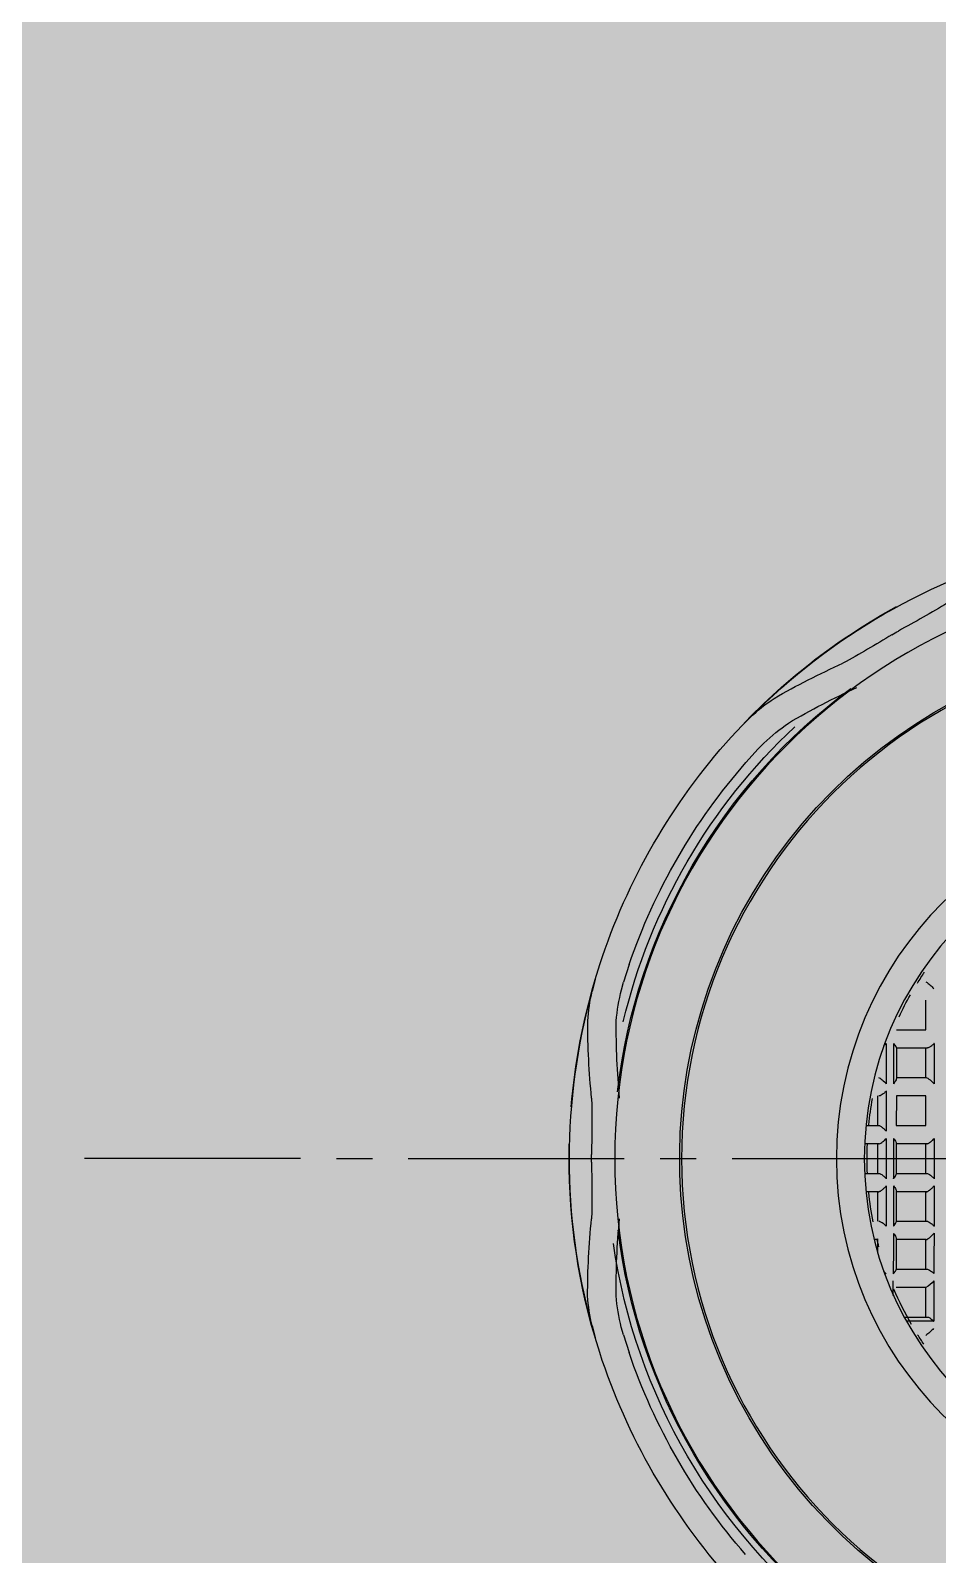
# Model space of a CAD drawing. Header units: millimetres. Extents: x 307301 to 459443, y -2888111 to -2805601.
# Drawn here: x 440013.48 to 440029.24, y -2878166.73 to -2878140.24 of the extents above; entities that cross this region are included whole.
import ezdxf

# ---------------------------------------------------------------- set-up
doc = ezdxf.new("R2010")
doc.units = ezdxf.units.MM
doc.header["$LTSCALE"] = 10
doc.header["$MEASUREMENT"] = 0
doc.linetypes.add('CENTER2', pattern=[1.125, 0.75, -0.125, 0.125, -0.125])
for name, color, linetype in [('$DDT_AUDIT_GENERATED_(131)', 7, 'Continuous'), ('$DDT_AUDIT_GENERATED_(15E)', 7, 'Continuous'), ('$DDT_AUDIT_GENERATED_(224)', 7, 'Continuous'), ('$DDT_AUDIT_GENERATED_(77)', 7, 'Continuous'), ('$DDT_AUDIT_GENERATED_(7E)', 7, 'Continuous'), ('$DDT_AUDIT_GENERATED_(901)', 7, 'Continuous'), ('$DDT_AUDIT_GENERATED_(E33)', 7, 'Continuous'), ('BMA  furniture', 6, 'Continuous'), ('Default', 7, 'Continuous'), ('Furniture - Plan', 3, 'Continuous')]:
    doc.layers.add(name, color=color, linetype=linetype)

# ---------------------------------------------------------------- blocks, each defined once
blk = doc.blocks.new('TUFTUFTU')
at = {"layer": 'Furniture - Plan', "ltscale": 0.01}
h = blk.add_hatch(color=250, dxfattribs=at)
h.dxf.hatch_style = 1
h.set_gradient(color1=(51, 51, 51), color2=(105, 105, 105), one_color=1, tint=0.41, name='INVCYLINDER')
edge = h.paths.add_edge_path()
edge.add_arc((1413476.938, -245799), 296.526, 0, 360)
at = {"layer": '$DDT_AUDIT_GENERATED_(131)', "color": 6, "linetype": 'Continuous'}
for radius, start, end in [(20.547, 37.8289, 81.7703), (20.547, 103.389, 136.9318), (11.517, 95.8472, 100.4722), (11.517, 87.3763, 92.5626), (11.517, 78.9934, 84.1472), (11.517, 74.6018, 76.0366), (11.517, 59.9684, 66.7946), (11.517, 115.3727, 119.6469), (11.517, 122.0107, 124.2324), (11.517, 55.9645, 57.9188)]:
    blk.add_arc((1413476.938, -245799), radius, start, end, dxfattribs=at)
at = {"layer": '$DDT_AUDIT_GENERATED_(15E)', "color": 3, "linetype": 'Continuous'}
for radius in [295.946, 295.558]:
    blk.add_circle((1413476.938, -245799), radius, dxfattribs=at)
at = {"layer": '$DDT_AUDIT_GENERATED_(224)', "color": 3, "linetype": 'Continuous'}
for radius in [300, 296.526, 296.132]:
    blk.add_circle((1413476.938, -245799), radius, dxfattribs=at)
at = {"layer": '$DDT_AUDIT_GENERATED_(77)', "color": 6, "linetype": 'Continuous'}
for radius in [20.285, 17.962, 12.581]:
    blk.add_circle((1413476.938, -245799), radius, dxfattribs=at)
for radius, start, end in [(20.323, 96.5654, 143.5422), (20.323, 36.5181, 82.9685), (18.03, 345.0261, 285.0261)]:
    blk.add_arc((1413476.938, -245799), radius, start, end, dxfattribs=at)
at = {"layer": '$DDT_AUDIT_GENERATED_(7E)', "color": 6, "linetype": 'Continuous'}
for p, q in [((1413470.712, -245778.033), (1413470.184, -245778.198)), ((1413470.712, -245778.033), (1413471.113, -245777.931)), ((1413482.744, -245777.926), (1413483.146, -245778.028)), ((1413483.674, -245778.191), (1413483.146, -245778.028)), ((1413470.184, -245779.217), (1413470.796, -245779.019)), ((1413471.064, -245778.947), (1413470.796, -245779.019)), ((1413483.063, -245779.013), (1413482.795, -245778.942)), ((1413483.063, -245779.013), (1413483.675, -245779.211)), ((1413462.286, -245782.762), (1413461.88, -245783.138)), ((1413461.59, -245783.435), (1413461.88, -245783.138)), ((1413462.692, -245783.703), (1413463.169, -245783.272)), ((1413462.692, -245783.703), (1413462.496, -245783.9))]:
    blk.add_line(p, q, dxfattribs=at)
for radius in [62.905, 61.937]:
    blk.add_circle((1413476.938, -245799), radius, dxfattribs=at)
for centre, radius, start, end in [((1413476.938, -245799), 21.872, 94.7285, 106.5398), ((1413476.938, -245799), 21.86, 74.5973, 105.4548), ((1413476.938, -245799), 21.872, 73.5123, 91.3295), ((1413472.531, -245783.834), 6.071, 93.5983, 103.5089), ((1413472.198, -245803.485), 25.71, 84.1255, 90.1068), ((1413481.683, -245803.481), 25.71, 89.9453, 95.9266), ((1413481.331, -245783.834), 6.075, 76.5465, 86.4505), ((1413476.938, -245799), 21.872, 107.9893, 132.0628), ((1413475.662, -245734.752), 43.166, 268.8954, 271.5065), ((1413476.939, -245799.774), 21.872, 89.6802, 90.3719), ((1413478.152, -245736.461), 41.456, 268.4918, 271.2106), ((1413476.938, -245799), 21.872, 47.9893, 72.0628), ((1413472.63, -245785.053), 6.303, 94.3562, 104.3815), ((1413472.395, -245804.413), 25.646, 84.5503, 90.5445), ((1413481.487, -245804.409), 25.647, 89.5077, 95.5017), ((1413481.235, -245785.045), 6.299, 75.6674, 85.6992), ((1413476.938, -245799), 20.904, 108.8514, 131.2007), ((1413476.938, -245799), 20.904, 48.8514, 71.2007), ((1413476.939, -245799), 21.86, 134.5973, 165.4548), ((1413476.938, -245799), 21.872, 133.5123, 151.3295), ((1413466.001, -245787.613), 6.075, 136.5465, 146.4505), ((1413467.001, -245788.301), 6.299, 135.6674, 145.6992), ((1413483.191, -245797.132), 25.71, 149.9453, 155.9266), ((1413483.897, -245797.765), 25.647, 149.5077, 155.5017), ((1413423.385, -245766.679), 41.456, 328.4918, 331.2106), ((1413477.609, -245799.387), 21.872, 149.6802, 150.3719), ((1413420.66, -245767.981), 43.166, 328.8954, 331.5065)]:
    blk.add_arc(centre, radius, start, end, dxfattribs=at)
at = {"layer": '$DDT_AUDIT_GENERATED_(901)', "color": 6, "linetype": 'Continuous'}
for p, q in [((1413475.782, -245787.861), (1413474.756, -245787.862)), ((1413475.782, -245787.441), (1413475.782, -245787.883)), ((1413476.42, -245787.89), (1413476.42, -245787.394)), ((1413477.446, -245787.861), (1413476.42, -245787.861)), ((1413477.446, -245787.394), (1413477.446, -245787.889)), ((1413478.085, -245787.882), (1413478.085, -245787.44)), ((1413479.111, -245787.86), (1413478.085, -245787.86)), ((1413479.75, -245787.874), (1413479.75, -245787.732)), ((1413480.219, -245787.859), (1413479.75, -245787.86)), ((1413481.695, -245788.392), (1413481.185, -245788.394)), ((1413472.453, -245788.502), (1413472.453, -245789.528)), ((1413473.082, -245788.501), (1413474.155, -245788.501)), ((1413473.092, -245789.57), (1413473.092, -245788.501)), ((1413474.117, -245788.501), (1413474.118, -245789.539)), ((1413474.756, -245788.501), (1413475.782, -245788.5)), ((1413474.757, -245789.527), (1413474.756, -245788.501)), ((1413475.782, -245788.5), (1413475.782, -245789.526)), ((1413476.398, -245788.5), (1413477.47, -245788.499)), ((1413476.421, -245789.555), (1413476.421, -245788.5)), ((1413477.447, -245788.499), (1413477.447, -245789.554)), ((1413478.055, -245788.499), (1413479.127, -245788.499)), ((1413478.086, -245789.545), (1413478.085, -245788.499)), ((1413479.111, -245788.499), (1413479.112, -245789.561)), ((1413479.713, -245788.498), (1413480.785, -245788.498)), ((1413479.75, -245789.537), (1413479.75, -245788.498)), ((1413480.776, -245788.498), (1413480.776, -245789.566)), ((1413481.415, -245789.53), (1413481.414, -245788.498)), ((1413482.44, -245788.766), (1413482.441, -245789.569)), ((1413482.584, -245789.799), (1413482.587, -245788.839)), ((1413472.453, -245789.528), (1413471.428, -245789.528)), ((1413474.118, -245789.527), (1413473.092, -245789.527)), ((1413475.782, -245789.526), (1413474.757, -245789.527)), ((1413477.447, -245789.525), (1413476.421, -245789.526)), ((1413479.112, -245789.525), (1413478.086, -245789.525)), ((1413480.776, -245789.524), (1413479.75, -245789.524)), ((1413482.441, -245789.523), (1413481.415, -245789.524))]:
    blk.add_line(p, q, dxfattribs=at)
for centre, radius, start, end in [((1413472.443, -245787.603), 0.732, 311.9179, 321.5722), ((1413477.201, -243917.039), 1871.113, 269.869268, 269.9122), ((1413477.288, -243965.218), 1823.185, 269.863123, 269.907178), ((1413476.436, -244429.685), 1358.466, 269.921865, 269.98095), ((1413476.377, -244564.019), 1224.133, 269.993278, 270.058828), ((1413476.402, -244620.03), 1168.373, 269.991721, 270.060385), ((1413476.196, -244429.675), 1358.477, 270.071156, 270.130241), ((1413476.216, -244485.405), 1302.998, 270.073326, 270.134915), ((1413474.922, -243965.241), 1823.164, 270.144928, 270.188983), ((1413481.424, -245787.599), 0.732, 218.4799, 228.1342), ((1413471.95, -245788.73), 1.411, 214.5949, 229.5417), ((1413477.903, -244193.885), 1595.933, 269.821736, 269.872022), ((1413476.534, -244910.254), 879.562, 269.980511, 270.071595), ((1413476.304, -244773.47), 1016.347, 270.089011, 270.167875), ((1413474.514, -244193.857), 1595.962, 270.180084, 270.230369), ((1413480.524, -245789.009), 1.032, 309.547, 329.7008), ((1413481.917, -245788.725), 1.411, 310.5105, 325.4572)]:
    blk.add_arc(centre, radius, start, end, dxfattribs=at)
for points, knots in [([(1413474.117, -245787.877), (1413474.117, -245787.902), (1413474.156, -245787.96), (1413474.241, -245788.062), (1413474.288, -245788.11), (1413474.333, -245788.15)], [0, 0, 0, 0, 0.5, 0.5, 1, 1, 1, 1]), ([(1413475.782, -245787.883), (1413475.782, -245787.89), (1413475.784, -245787.9), (1413475.788, -245787.911), (1413475.792, -245787.922), (1413475.798, -245787.934), (1413475.805, -245787.946), (1413475.815, -245787.963), (1413475.828, -245787.981), (1413475.841, -245787.999), (1413475.86, -245788.024), (1413475.881, -245788.049), (1413475.902, -245788.072), (1413475.928, -245788.1), (1413475.955, -245788.126), (1413475.981, -245788.149), (1413475.982, -245788.15), (1413475.983, -245788.151), (1413475.984, -245788.151)], [0, 0, 0, 0, 0.130615, 0.130615, 0.130615, 0.260342, 0.260342, 0.260342, 0.438697, 0.438697, 0.438697, 0.690382, 0.690382, 0.690382, 0.989825, 0.989825, 0.989825, 1, 1, 1, 1]), ([(1413476.42, -245787.89), (1413476.42, -245787.899), (1413476.418, -245787.91), (1413476.414, -245787.923), (1413476.409, -245787.935), (1413476.403, -245787.948), (1413476.395, -245787.962), (1413476.384, -245787.982), (1413476.37, -245788.002), (1413476.355, -245788.022), (1413476.335, -245788.049), (1413476.311, -245788.075), (1413476.288, -245788.1), (1413476.271, -245788.117), (1413476.253, -245788.134), (1413476.236, -245788.149), (1413476.235, -245788.15), (1413476.234, -245788.151), (1413476.233, -245788.151)], [0, 0, 0, 0, 0.145875, 0.145875, 0.145875, 0.290449, 0.290449, 0.290449, 0.498511, 0.498511, 0.498511, 0.786425, 0.786425, 0.786425, 0.989253, 0.989253, 0.989253, 1, 1, 1, 1]), ([(1413477.446, -245787.889), (1413477.446, -245787.898), (1413477.449, -245787.91), (1413477.453, -245787.922), (1413477.458, -245787.934), (1413477.464, -245787.948), (1413477.472, -245787.962), (1413477.483, -245787.981), (1413477.497, -245788.001), (1413477.512, -245788.021), (1413477.532, -245788.048), (1413477.556, -245788.075), (1413477.579, -245788.099), (1413477.596, -245788.117), (1413477.614, -245788.133), (1413477.631, -245788.148), (1413477.632, -245788.149), (1413477.633, -245788.15), (1413477.634, -245788.151)], [0, 0, 0, 0, 0.145875, 0.145875, 0.145875, 0.290449, 0.290449, 0.290449, 0.498511, 0.498511, 0.498511, 0.786425, 0.786425, 0.786425, 0.989253, 0.989253, 0.989253, 1, 1, 1, 1]), ([(1413478.085, -245787.882), (1413478.085, -245787.889), (1413478.083, -245787.899), (1413478.079, -245787.91), (1413478.075, -245787.921), (1413478.069, -245787.933), (1413478.061, -245787.945), (1413478.052, -245787.962), (1413478.039, -245787.98), (1413478.026, -245787.998), (1413478.007, -245788.023), (1413477.986, -245788.048), (1413477.965, -245788.071), (1413477.939, -245788.099), (1413477.912, -245788.125), (1413477.886, -245788.148), (1413477.885, -245788.149), (1413477.884, -245788.15), (1413477.883, -245788.151)], [0, 0, 0, 0, 0.130615, 0.130615, 0.130615, 0.260342, 0.260342, 0.260342, 0.438697, 0.438697, 0.438697, 0.690382, 0.690382, 0.690382, 0.989825, 0.989825, 0.989825, 1, 1, 1, 1]), ([(1413472.932, -245788.399), (1413472.933, -245788.399), (1413472.934, -245788.4), (1413472.935, -245788.401), (1413472.955, -245788.419), (1413472.974, -245788.435), (1413472.992, -245788.449), (1413473.014, -245788.466), (1413473.034, -245788.481), (1413473.051, -245788.49), (1413473.064, -245788.497), (1413473.075, -245788.501), (1413473.082, -245788.501)], [0, 0, 0, 0, 0.013794, 0.013794, 0.013794, 0.332699, 0.332699, 0.332699, 0.717117, 0.717117, 0.717117, 1, 1, 1, 1]), ([(1413474.155, -245788.501), (1413474.168, -245788.501), (1413474.185, -245788.497), (1413474.202, -245788.49), (1413474.224, -245788.48), (1413474.248, -245788.467), (1413474.272, -245788.45), (1413474.292, -245788.437), (1413474.312, -245788.421), (1413474.331, -245788.404), (1413474.332, -245788.403), (1413474.333, -245788.402), (1413474.334, -245788.401)], [0, 0, 0, 0, 0.297124, 0.297124, 0.297124, 0.675161, 0.675161, 0.675161, 0.985035, 0.985035, 0.985035, 1, 1, 1, 1]), ([(1413474.583, -245788.15), (1413474.584, -245788.149), (1413474.585, -245788.149), (1413474.586, -245788.148), (1413474.594, -245788.14), (1413474.603, -245788.132), (1413474.612, -245788.124), (1413474.637, -245788.099), (1413474.662, -245788.071), (1413474.684, -245788.043), (1413474.701, -245788.021), (1413474.716, -245787.999), (1413474.728, -245787.977), (1413474.737, -245787.963), (1413474.744, -245787.948), (1413474.748, -245787.934), (1413474.753, -245787.921), (1413474.756, -245787.908), (1413474.756, -245787.897)], [0, 0, 0, 0, 0.011348, 0.011348, 0.011348, 0.116907, 0.116907, 0.116907, 0.436701, 0.436701, 0.436701, 0.675798, 0.675798, 0.675798, 0.837062, 0.837062, 0.837062, 1, 1, 1, 1]), ([(1413476.234, -245788.403), (1413476.234, -245788.404), (1413476.235, -245788.405), (1413476.236, -245788.405), (1413476.254, -245788.42), (1413476.271, -245788.434), (1413476.288, -245788.447), (1413476.312, -245788.464), (1413476.335, -245788.479), (1413476.356, -245788.488), (1413476.372, -245788.495), (1413476.386, -245788.5), (1413476.398, -245788.5)], [0, 0, 0, 0, 0.014647, 0.014647, 0.014647, 0.296301, 0.296301, 0.296301, 0.696508, 0.696508, 0.696508, 1, 1, 1, 1]), ([(1413477.634, -245788.402), (1413477.633, -245788.403), (1413477.632, -245788.404), (1413477.631, -245788.405), (1413477.614, -245788.42), (1413477.596, -245788.434), (1413477.579, -245788.446), (1413477.555, -245788.464), (1413477.532, -245788.478), (1413477.511, -245788.488), (1413477.496, -245788.495), (1413477.481, -245788.499), (1413477.47, -245788.499)], [0, 0, 0, 0, 0.014647, 0.014647, 0.014647, 0.296301, 0.296301, 0.296301, 0.696508, 0.696508, 0.696508, 1, 1, 1, 1]), ([(1413477.883, -245788.402), (1413477.884, -245788.403), (1413477.885, -245788.404), (1413477.886, -245788.405), (1413477.904, -245788.42), (1413477.922, -245788.434), (1413477.94, -245788.447), (1413477.964, -245788.464), (1413477.988, -245788.478), (1413478.009, -245788.488), (1413478.026, -245788.495), (1413478.042, -245788.499), (1413478.055, -245788.499)], [0, 0, 0, 0, 0.0149, 0.0149, 0.0149, 0.303312, 0.303312, 0.303312, 0.696338, 0.696338, 0.696338, 1, 1, 1, 1]), ([(1413479.111, -245787.895), (1413479.111, -245787.906), (1413479.114, -245787.919), (1413479.119, -245787.932), (1413479.123, -245787.946), (1413479.13, -245787.961), (1413479.139, -245787.975), (1413479.151, -245787.997), (1413479.166, -245788.019), (1413479.183, -245788.041), (1413479.205, -245788.069), (1413479.23, -245788.097), (1413479.255, -245788.121), (1413479.264, -245788.13), (1413479.273, -245788.138), (1413479.281, -245788.146), (1413479.282, -245788.146), (1413479.283, -245788.147), (1413479.284, -245788.148)], [0, 0, 0, 0, 0.162938, 0.162938, 0.162938, 0.324202, 0.324202, 0.324202, 0.563299, 0.563299, 0.563299, 0.883093, 0.883093, 0.883093, 0.988652, 0.988652, 0.988652, 1, 1, 1, 1]), ([(1413479.284, -245788.4), (1413479.283, -245788.4), (1413479.282, -245788.401), (1413479.281, -245788.402), (1413479.263, -245788.418), (1413479.245, -245788.432), (1413479.228, -245788.445), (1413479.205, -245788.463), (1413479.183, -245788.477), (1413479.163, -245788.487), (1413479.149, -245788.494), (1413479.136, -245788.499), (1413479.127, -245788.499)], [0, 0, 0, 0, 0.014252, 0.014252, 0.014252, 0.306746, 0.306746, 0.306746, 0.70396, 0.70396, 0.70396, 1, 1, 1, 1]), ([(1413479.533, -245788.399), (1413479.534, -245788.4), (1413479.535, -245788.401), (1413479.536, -245788.401), (1413479.556, -245788.418), (1413479.576, -245788.434), (1413479.595, -245788.448), (1413479.619, -245788.464), (1413479.643, -245788.478), (1413479.665, -245788.487), (1413479.682, -245788.494), (1413479.699, -245788.498), (1413479.713, -245788.498)], [0, 0, 0, 0, 0.014965, 0.014965, 0.014965, 0.324839, 0.324839, 0.324839, 0.702876, 0.702876, 0.702876, 1, 1, 1, 1]), ([(1413480.935, -245788.395), (1413480.934, -245788.396), (1413480.933, -245788.396), (1413480.933, -245788.397), (1413480.913, -245788.415), (1413480.893, -245788.431), (1413480.875, -245788.446), (1413480.853, -245788.463), (1413480.833, -245788.477), (1413480.816, -245788.487), (1413480.803, -245788.494), (1413480.792, -245788.498), (1413480.785, -245788.498)], [0, 0, 0, 0, 0.013794, 0.013794, 0.013794, 0.332699, 0.332699, 0.332699, 0.717117, 0.717117, 0.717117, 1, 1, 1, 1]), ([(1413472.937, -245789.81), (1413472.938, -245789.809), (1413472.939, -245789.808), (1413472.94, -245789.807), (1413472.966, -245789.784), (1413472.99, -245789.757), (1413473.013, -245789.73), (1413473.031, -245789.707), (1413473.048, -245789.682), (1413473.062, -245789.659), (1413473.071, -245789.643), (1413473.078, -245789.627), (1413473.084, -245789.612), (1413473.089, -245789.596), (1413473.092, -245789.582), (1413473.092, -245789.57)], [0, 0, 0, 0, 0.012191, 0.012191, 0.012191, 0.345656, 0.345656, 0.345656, 0.626474, 0.626474, 0.626474, 0.812184, 0.812184, 0.812184, 1, 1, 1, 1]), ([(1413474.118, -245789.539), (1413474.118, -245789.551), (1413474.128, -245789.572), (1413474.159, -245789.621), (1413474.179, -245789.648), (1413474.244, -245789.725), (1413474.293, -245789.773), (1413474.338, -245789.813)], [0, 0, 0, 0, 0.25, 0.25, 0.5, 0.5, 1, 1, 1, 1]), ([(1413476.421, -245789.555), (1413476.421, -245789.564), (1413476.419, -245789.576), (1413476.414, -245789.588), (1413476.41, -245789.6), (1413476.403, -245789.614), (1413476.396, -245789.628), (1413476.384, -245789.647), (1413476.371, -245789.668), (1413476.356, -245789.688), (1413476.335, -245789.715), (1413476.312, -245789.742), (1413476.288, -245789.766), (1413476.271, -245789.783), (1413476.255, -245789.799), (1413476.238, -245789.813), (1413476.237, -245789.814), (1413476.236, -245789.815), (1413476.235, -245789.816)], [0, 0, 0, 0, 0.146971, 0.146971, 0.146971, 0.292613, 0.292613, 0.292613, 0.502793, 0.502793, 0.502793, 0.793256, 0.793256, 0.793256, 0.98921, 0.98921, 0.98921, 1, 1, 1, 1]), ([(1413477.447, -245789.554), (1413477.447, -245789.564), (1413477.45, -245789.575), (1413477.454, -245789.587), (1413477.459, -245789.6), (1413477.465, -245789.613), (1413477.473, -245789.627), (1413477.484, -245789.647), (1413477.498, -245789.667), (1413477.513, -245789.687), (1413477.534, -245789.714), (1413477.557, -245789.741), (1413477.581, -245789.766), (1413477.597, -245789.782), (1413477.614, -245789.798), (1413477.631, -245789.813), (1413477.632, -245789.814), (1413477.632, -245789.814), (1413477.633, -245789.815)], [0, 0, 0, 0, 0.146971, 0.146971, 0.146971, 0.292613, 0.292613, 0.292613, 0.502793, 0.502793, 0.502793, 0.793256, 0.793256, 0.793256, 0.98921, 0.98921, 0.98921, 1, 1, 1, 1]), ([(1413478.086, -245789.545), (1413478.086, -245789.553), (1413478.084, -245789.562), (1413478.08, -245789.573), (1413478.076, -245789.584), (1413478.07, -245789.596), (1413478.062, -245789.608), (1413478.053, -245789.625), (1413478.04, -245789.643), (1413478.027, -245789.66), (1413478.009, -245789.685), (1413477.988, -245789.709), (1413477.967, -245789.732), (1413477.94, -245789.761), (1413477.912, -245789.789), (1413477.885, -245789.813), (1413477.884, -245789.813), (1413477.883, -245789.814), (1413477.882, -245789.815)], [0, 0, 0, 0, 0.129049, 0.129049, 0.129049, 0.257259, 0.257259, 0.257259, 0.432473, 0.432473, 0.432473, 0.68013, 0.68013, 0.68013, 0.989883, 0.989883, 0.989883, 1, 1, 1, 1]), ([(1413479.112, -245789.561), (1413479.112, -245789.572), (1413479.114, -245789.585), (1413479.119, -245789.599), (1413479.124, -245789.613), (1413479.131, -245789.628), (1413479.14, -245789.643), (1413479.152, -245789.665), (1413479.168, -245789.688), (1413479.185, -245789.71), (1413479.207, -245789.738), (1413479.233, -245789.766), (1413479.259, -245789.791), (1413479.265, -245789.797), (1413479.272, -245789.803), (1413479.279, -245789.809), (1413479.28, -245789.81), (1413479.28, -245789.811), (1413479.281, -245789.812)], [0, 0, 0, 0, 0.167273, 0.167273, 0.167273, 0.332789, 0.332789, 0.332789, 0.579523, 0.579523, 0.579523, 0.906487, 0.906487, 0.906487, 0.9885, 0.9885, 0.9885, 1, 1, 1, 1]), ([(1413479.75, -245789.537), (1413479.75, -245789.549), (1413479.741, -245789.57), (1413479.71, -245789.618), (1413479.689, -245789.645), (1413479.624, -245789.722), (1413479.576, -245789.771), (1413479.531, -245789.811)], [0, 0, 0, 0, 0.25, 0.25, 0.5, 0.5, 1, 1, 1, 1]), ([(1413480.776, -245789.566), (1413480.776, -245789.578), (1413480.779, -245789.593), (1413480.785, -245789.608), (1413480.79, -245789.623), (1413480.798, -245789.639), (1413480.807, -245789.655), (1413480.82, -245789.679), (1413480.837, -245789.703), (1413480.856, -245789.726), (1413480.878, -245789.754), (1413480.903, -245789.78), (1413480.928, -245789.803), (1413480.929, -245789.804), (1413480.93, -245789.805), (1413480.931, -245789.806)], [0, 0, 0, 0, 0.187816, 0.187816, 0.187816, 0.373526, 0.373526, 0.373526, 0.654344, 0.654344, 0.654344, 0.987809, 0.987809, 0.987809, 1, 1, 1, 1]), ([(1413482.441, -245789.569), (1413482.441, -245789.582), (1413482.444, -245789.598), (1413482.45, -245789.614), (1413482.456, -245789.63), (1413482.464, -245789.646), (1413482.473, -245789.663), (1413482.488, -245789.688), (1413482.506, -245789.714), (1413482.526, -245789.738), (1413482.543, -245789.758), (1413482.562, -245789.778), (1413482.581, -245789.796), (1413482.582, -245789.797), (1413482.583, -245789.798), (1413482.584, -245789.799)], [0, 0, 0, 0, 0.206973, 0.206973, 0.206973, 0.411563, 0.411563, 0.411563, 0.722178, 0.722178, 0.722178, 0.987183, 0.987183, 0.987183, 1, 1, 1, 1])]:
    blk.add_open_spline(points, degree=3, knots=knots, dxfattribs=at)
blk.add_open_spline([(1413481.181, -245789.805), (1413481.652, -245789.803), (1413482.12, -245789.801), (1413482.584, -245789.799)], degree=3, dxfattribs=at)
at = {"layer": '$DDT_AUDIT_GENERATED_(E33)', "color": 6, "linetype": 'Continuous'}
blk.add_circle((1413476.938, -245799), 11.613, dxfattribs=at)
at = {"layer": 'Default', "color": 6, "linetype": 'CENTER2'}
blk.add_line((1413476.921, -245760.289), (1413476.956, -245837.711), dxfattribs=at)
blk = doc.blocks.new('SDTYTYT')
at = {"layer": 'Furniture - Plan', "color": 3, "xscale": 0.5000000000000486, "yscale": 0.5000000000000486, "zscale": 0.5000000000000486, "rotation": 180}
blk.add_blockref('TUFTUFTU', (925445.399, -2867082.713), dxfattribs=at)

msp = doc.modelspace()

# ---------------------------------------------------------------- block references
at = {"layer": 'BMA  furniture', "xscale": -1, "rotation": 270}
msp.add_blockref('SDTYTYT', (3184216.991, -3096866.777, 0.055), dxfattribs=at)

doc.saveas('drawing.dxf')
